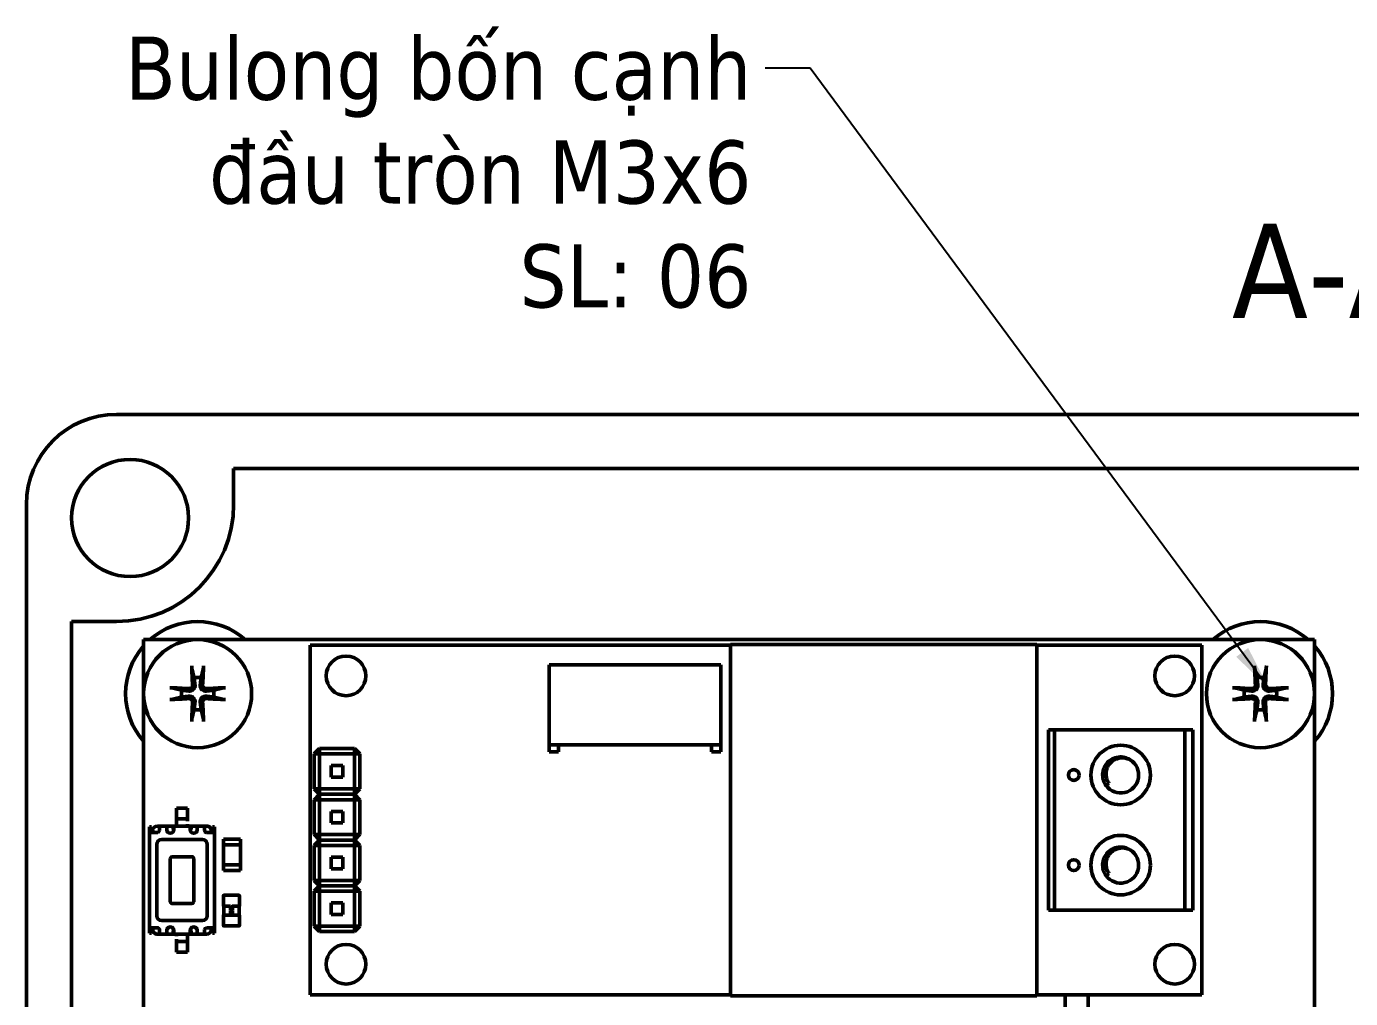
# Model space of a CAD drawing. Header units: millimetres. Extents: x -106 to 841, y -50 to 594.
# Drawn here: x 228.3 to 301.8, y 355.1 to 409 of the extents above; entities that cross this region are included whole.
import ezdxf

# ---------------------------------------------------------------- set-up
doc = ezdxf.new("R2010")
doc.units = ezdxf.units.MM
doc.layers.add('Symbol (ISO)', color=7, linetype='Continuous', lineweight=25)
doc.layers.add('Visible (ISO)', color=7, linetype='Continuous', lineweight=50)
doc.styles.add('Label Text (ISO)', font='tahoma.ttf')
doc.styles.add('Note Text (ISO)', font='tahoma.ttf')
doc.dimstyles.new('Default - Method 1b (ISO)$7', dxfattribs={"dimtxt": 3.5, "dimasz": 2.5, "dimexe": 3.175, "dimexo": 0, "dimgap": 0.762, "dimtad": 1, "dimtoh": 1, "dimrnd": 1e-08, "dimtxsty": 'Note Text (ISO)', "dimcen": 0.09, "dimdle": 10, "dimclrd": 256, "dimclre": 256, "dimclrt": 256, "dimazin": 2, "dimtfac": 1, "dimtmove": 0, "dimatfit": 3, "dimfxl": 1, "dimtolj": 1, "dimlwd": -1, "dimlwe": -1, "dimarcsym": 0})

msp = doc.modelspace()

# ---------------------------------------------------------------- linework, layer by layer
at = {"layer": 'Visible (ISO)'}
for p, q in [((321.53, 387.518), (233.331, 387.518)), ((239.831, 382.518), (239.831, 384.518)), ((239.831, 384.518), (307.93, 384.518)), ((228.331, 382.518), (228.331, 346.518)), ((230.831, 320.661), (230.831, 376.018)), ((230.831, 376.018), (233.331, 376.018)), ((234.831, 315.116), (234.831, 375.018)), ((234.831, 375.018), (299.831, 375.018)), ((299.831, 375.018), (299.831, 300.018)), ((244.07, 374.702), (244.07, 355.302)), ((267.42, 374.702), (244.07, 374.702)), ((284.42, 374.752), (267.42, 374.752)), ((267.42, 374.752), (267.42, 355.252)), ((284.42, 355.252), (284.42, 374.752)), ((293.57, 374.702), (284.42, 374.702)), ((293.57, 355.302), (293.57, 374.702)), ((266.873, 373.615), (257.348, 373.615)), ((257.348, 373.615), (257.348, 369.17)), ((266.873, 369.17), (266.873, 373.615)), ((285.404, 370.002), (285.07, 370.002)), ((285.07, 370.002), (285.07, 360.002)), ((292.625, 370.002), (285.404, 370.002)), ((285.404, 370.002), (285.404, 360.002)), ((292.625, 360.002), (292.625, 370.002)), ((293.07, 370.002), (292.625, 370.002)), ((293.07, 370.002), (293.07, 360.002)), ((244.3, 368.672), (244.6, 368.972)), ((244.6, 368.972), (244.6, 368.672)), ((246.54, 368.972), (244.6, 368.972)), ((246.54, 368.972), (246.84, 368.672)), ((246.54, 368.672), (246.54, 368.972)), ((257.348, 369.17), (266.873, 369.17)), ((257.348, 369.17), (257.348, 368.789)), ((257.855, 369.17), (257.855, 368.789)), ((266.365, 369.17), (266.365, 368.789)), ((266.873, 369.17), (266.873, 368.789)), ((244.6, 368.672), (244.3, 368.672)), ((244.3, 368.672), (244.3, 366.732)), ((244.6, 366.732), (244.6, 368.672)), ((244.6, 368.672), (246.54, 368.672)), ((246.84, 368.672), (246.54, 368.672)), ((246.54, 368.672), (246.54, 366.732)), ((246.84, 366.732), (246.84, 368.672)), ((257.855, 368.789), (257.348, 368.789)), ((266.873, 368.789), (266.365, 368.789)), ((245.89, 368.022), (245.25, 368.022)), ((245.25, 368.022), (245.25, 367.382)), ((245.89, 367.382), (245.89, 368.022)), ((245.25, 367.382), (245.89, 367.382)), ((288.423, 367.032), (288.261, 366.915)), ((244.3, 366.732), (244.6, 366.732)), ((244.6, 366.432), (244.3, 366.732)), ((244.3, 366.132), (244.6, 366.432)), ((244.6, 366.132), (244.3, 366.132)), ((244.3, 366.132), (244.3, 364.192)), ((244.6, 366.732), (244.6, 366.432)), ((246.54, 366.732), (244.6, 366.732)), ((244.6, 366.432), (246.54, 366.432)), ((244.6, 366.432), (244.6, 366.132)), ((246.54, 366.432), (244.6, 366.432)), ((244.6, 364.192), (244.6, 366.132)), ((244.6, 366.132), (246.54, 366.132)), ((246.54, 366.432), (246.54, 366.732)), ((246.84, 366.732), (246.54, 366.432)), ((246.54, 366.732), (246.84, 366.732)), ((246.54, 366.432), (246.84, 366.132)), ((246.54, 366.132), (246.54, 366.432)), ((246.84, 366.132), (246.54, 366.132)), ((246.54, 366.132), (246.54, 364.192)), ((246.84, 364.192), (246.84, 366.132)), ((236.665, 365.669), (236.665, 365.077)), ((237.265, 365.669), (236.665, 365.669)), ((237.265, 365.669), (237.265, 365.077)), ((245.89, 365.482), (245.25, 365.482)), ((245.25, 365.482), (245.25, 364.842)), ((245.89, 364.842), (245.89, 365.482)), ((235.165, 364.519), (235.165, 364.619)), ((235.165, 364.619), (235.265, 364.619)), ((235.265, 364.516), (235.265, 364.619)), ((235.615, 364.669), (235.815, 364.669)), ((235.715, 364.569), (235.715, 364.419)), ((236.115, 364.669), (235.815, 364.669)), ((236.115, 364.669), (236.465, 364.669)), ((236.115, 364.669), (236.115, 364.469)), ((236.465, 364.669), (236.515, 364.669)), ((236.465, 364.469), (236.465, 364.669)), ((236.515, 364.669), (237.415, 364.669)), ((236.515, 364.519), (236.515, 364.669)), ((236.665, 365.077), (236.665, 364.941)), ((237.265, 365.077), (236.665, 365.077)), ((236.665, 364.774), (236.665, 364.941)), ((236.665, 364.774), (236.665, 364.669)), ((237.265, 365.077), (237.265, 364.941)), ((237.265, 364.774), (237.265, 364.669)), ((237.415, 364.669), (237.465, 364.669)), ((237.415, 364.513), (237.415, 364.668)), ((237.465, 364.669), (237.815, 364.669)), ((237.465, 364.469), (237.465, 364.669)), ((238.115, 364.669), (237.815, 364.669)), ((237.815, 364.669), (237.815, 364.469)), ((238.115, 364.669), (238.315, 364.669)), ((238.215, 364.569), (238.215, 364.419)), ((238.665, 364.519), (238.665, 364.619)), ((238.665, 364.619), (238.765, 364.619)), ((238.765, 364.519), (238.765, 364.619)), ((245.25, 364.842), (245.89, 364.842)), ((235.165, 364.519), (235.165, 364.419)), ((235.165, 364.421), (235.165, 364.319)), ((235.265, 364.319), (235.165, 364.319)), ((235.165, 359.019), (235.165, 364.319)), ((235.265, 364.519), (235.265, 364.419)), ((235.265, 364.419), (235.265, 364.319)), ((235.615, 364.319), (235.265, 364.319)), ((235.315, 364.369), (235.315, 364.319)), ((238.093, 363.919), (235.837, 363.919)), ((236.465, 364.469), (236.515, 364.469)), ((236.515, 364.519), (236.515, 364.469)), ((237.415, 364.469), (237.415, 364.519)), ((237.415, 364.469), (237.465, 364.469)), ((238.665, 364.319), (238.315, 364.319)), ((238.615, 364.319), (238.615, 364.369)), ((238.665, 364.519), (238.665, 364.419)), ((238.665, 364.419), (238.665, 364.319)), ((238.665, 364.319), (238.765, 364.319)), ((238.765, 364.519), (238.765, 364.419)), ((238.765, 364.419), (238.765, 364.319)), ((238.765, 364.319), (238.765, 359.019)), ((239.261, 363.624), (239.261, 363.948)), ((239.261, 363.948), (240.21, 363.948)), ((240.21, 363.948), (240.21, 363.624)), ((244.3, 364.192), (244.6, 364.192)), ((244.6, 363.892), (244.3, 364.192)), ((244.3, 363.592), (244.6, 363.892)), ((244.6, 364.192), (244.6, 363.892)), ((246.54, 364.192), (244.6, 364.192)), ((244.6, 363.892), (246.54, 363.892)), ((244.6, 363.892), (244.6, 363.592)), ((246.54, 363.892), (244.6, 363.892)), ((246.54, 363.892), (246.54, 364.192)), ((246.84, 364.192), (246.54, 363.892)), ((246.54, 364.192), (246.84, 364.192)), ((246.54, 363.892), (246.84, 363.592)), ((246.54, 363.592), (246.54, 363.892)), ((235.565, 363.647), (235.565, 359.69)), ((238.365, 359.69), (238.365, 363.647)), ((240.21, 363.624), (239.261, 363.624)), ((239.261, 362.524), (239.261, 363.623)), ((239.261, 363.623), (240.21, 363.623)), ((240.21, 363.623), (240.21, 362.524)), ((244.6, 363.592), (244.3, 363.592)), ((244.3, 363.592), (244.3, 361.652)), ((244.6, 361.652), (244.6, 363.592)), ((244.6, 363.592), (246.54, 363.592)), ((246.84, 363.592), (246.54, 363.592)), ((246.54, 363.592), (246.54, 361.652)), ((246.84, 361.652), (246.84, 363.592)), ((236.315, 362.869), (236.315, 360.469)), ((237.515, 362.969), (236.415, 362.969)), ((237.615, 360.469), (237.615, 362.869)), ((240.21, 362.524), (239.261, 362.524)), ((239.261, 362.199), (239.261, 362.523)), ((239.261, 362.523), (240.21, 362.523)), ((240.21, 362.523), (240.21, 362.199)), ((245.89, 362.942), (245.25, 362.942)), ((245.25, 362.942), (245.25, 362.302)), ((245.89, 362.302), (245.89, 362.942)), ((240.21, 362.199), (239.261, 362.199)), ((244.3, 361.652), (244.6, 361.652)), ((244.6, 361.352), (244.3, 361.652)), ((244.6, 361.652), (244.6, 361.352)), ((246.54, 361.652), (244.6, 361.652)), ((245.25, 362.302), (245.89, 362.302)), ((246.54, 361.352), (246.54, 361.652)), ((246.84, 361.652), (246.54, 361.352)), ((246.54, 361.652), (246.84, 361.652)), ((288.423, 362.032), (288.261, 361.915)), ((244.3, 361.052), (244.6, 361.352)), ((244.6, 361.052), (244.3, 361.052)), ((244.3, 361.052), (244.3, 359.112)), ((244.6, 361.352), (246.54, 361.352)), ((244.6, 361.352), (244.6, 361.052)), ((246.54, 361.352), (244.6, 361.352)), ((244.6, 359.112), (244.6, 361.052)), ((244.6, 361.052), (246.54, 361.052)), ((246.54, 361.352), (246.84, 361.052)), ((246.54, 361.052), (246.54, 361.352)), ((246.84, 361.052), (246.54, 361.052)), ((246.54, 361.052), (246.54, 359.112)), ((246.84, 359.112), (246.84, 361.052)), ((236.415, 360.369), (237.515, 360.369)), ((239.261, 360.243), (239.261, 360.805)), ((239.279, 360.824), (240.142, 360.824)), ((239.279, 359.724), (239.279, 360.224)), ((239.279, 360.224), (239.298, 360.224)), ((239.298, 360.224), (239.656, 360.224)), ((239.656, 360.225), (239.656, 360.089)), ((239.679, 360.172), (239.679, 360.209)), ((239.679, 360.209), (239.776, 360.181)), ((239.679, 360.117), (239.679, 360.172)), ((239.723, 360.156), (239.701, 360.162)), ((239.701, 360.162), (239.701, 360.11)), ((239.723, 360.104), (239.723, 360.156)), ((239.776, 360.215), (239.742, 360.225)), ((239.744, 360.224), (240.123, 360.224)), ((239.776, 360.146), (239.753, 360.152)), ((239.753, 360.152), (239.753, 360.095)), ((239.776, 360.181), (239.776, 360.215)), ((240.123, 360.224), (240.142, 360.224)), ((240.142, 360.224), (240.142, 359.724)), ((240.161, 360.805), (240.161, 360.243)), ((245.89, 360.402), (245.25, 360.402)), ((245.25, 360.402), (245.25, 359.762)), ((245.89, 359.762), (245.89, 360.402)), ((235.837, 359.419), (238.093, 359.419)), ((239.261, 359.143), (239.261, 359.705)), ((239.279, 359.724), (239.298, 359.724)), ((239.298, 359.724), (239.656, 359.724)), ((239.656, 360.089), (239.776, 360.055)), ((239.656, 360.075), (239.656, 360.022)), ((239.776, 360.04), (239.656, 360.075)), ((239.656, 360.022), (239.742, 359.979)), ((239.742, 359.979), (239.656, 359.984)), ((239.656, 359.984), (239.656, 359.933)), ((239.656, 359.933), (239.753, 359.905)), ((239.679, 359.914), (239.656, 359.921)), ((239.656, 359.921), (239.656, 359.832)), ((239.656, 359.832), (239.776, 359.797)), ((239.711, 359.757), (239.656, 359.813)), ((239.656, 359.813), (239.656, 359.773)), ((239.656, 359.773), (239.706, 359.723)), ((239.703, 359.723), (239.656, 359.737)), ((239.656, 359.737), (239.656, 359.723)), ((239.776, 359.984), (239.669, 360.041)), ((239.669, 360.041), (239.776, 360.01)), ((239.776, 359.927), (239.669, 359.958)), ((239.669, 359.958), (239.776, 359.952)), ((239.701, 360.11), (239.679, 360.117)), ((239.679, 359.86), (239.679, 359.914)), ((239.701, 359.853), (239.679, 359.86)), ((239.723, 359.898), (239.701, 359.905)), ((239.701, 359.905), (239.701, 359.853)), ((239.701, 359.724), (239.705, 359.724)), ((239.776, 359.784), (239.711, 359.757)), ((239.717, 359.723), (239.776, 359.747)), ((239.719, 359.724), (240.123, 359.724)), ((239.753, 360.095), (239.723, 360.104)), ((239.723, 359.847), (239.723, 359.898)), ((239.753, 359.838), (239.723, 359.847)), ((239.753, 359.905), (239.753, 359.838)), ((239.776, 360.055), (239.776, 360.146)), ((239.776, 360.01), (239.776, 360.04)), ((239.776, 359.952), (239.776, 359.984)), ((239.776, 359.797), (239.776, 359.927)), ((239.776, 359.747), (239.776, 359.784)), ((240.123, 359.724), (240.142, 359.724)), ((240.161, 359.705), (240.161, 359.143)), ((245.25, 359.762), (245.89, 359.762)), ((285.404, 360.002), (285.07, 360.002)), ((285.404, 360.002), (292.625, 360.002)), ((293.07, 360.002), (292.625, 360.002)), ((235.265, 359.019), (235.165, 359.019)), ((235.165, 358.919), (235.165, 359.019)), ((235.165, 358.819), (235.165, 358.919)), ((235.165, 358.821), (235.165, 358.719)), ((235.265, 358.719), (235.165, 358.719)), ((235.265, 359.019), (235.615, 359.019)), ((235.265, 358.916), (235.265, 359.019)), ((235.265, 358.819), (235.265, 358.919)), ((235.265, 358.819), (235.265, 358.719)), ((235.315, 359.019), (235.315, 358.969)), ((235.715, 358.769), (235.715, 358.919)), ((236.115, 358.669), (236.115, 358.869)), ((236.465, 358.869), (236.465, 358.669)), ((236.465, 358.869), (236.515, 358.869)), ((236.515, 358.869), (236.515, 358.819)), ((236.515, 358.821), (236.515, 358.669)), ((237.415, 358.819), (237.415, 358.869)), ((237.415, 358.869), (237.465, 358.869)), ((237.415, 358.819), (237.415, 358.669)), ((237.465, 358.869), (237.465, 358.669)), ((237.815, 358.669), (237.815, 358.869)), ((238.215, 358.769), (238.215, 358.919)), ((238.315, 359.019), (238.665, 359.019)), ((238.615, 358.969), (238.615, 359.019)), ((238.665, 359.019), (238.765, 359.019)), ((238.665, 358.919), (238.665, 359.019)), ((238.665, 358.819), (238.665, 358.919)), ((238.665, 358.819), (238.665, 358.719)), ((238.765, 358.719), (238.665, 358.719)), ((238.765, 358.919), (238.765, 359.019)), ((238.765, 358.819), (238.765, 358.919)), ((238.765, 358.819), (238.765, 358.719)), ((240.142, 359.124), (239.279, 359.124)), ((244.3, 359.112), (244.6, 359.112)), ((244.6, 358.812), (244.3, 359.112)), ((244.6, 359.112), (244.6, 358.812)), ((246.54, 359.112), (244.6, 359.112)), ((244.6, 358.812), (246.54, 358.812)), ((246.54, 358.812), (246.54, 359.112)), ((246.84, 359.112), (246.54, 358.812)), ((246.54, 359.112), (246.84, 359.112)), ((235.815, 358.669), (235.615, 358.669)), ((235.815, 358.669), (236.115, 358.669)), ((236.115, 358.669), (236.465, 358.669)), ((236.465, 358.669), (236.515, 358.669)), ((237.415, 358.669), (236.515, 358.669)), ((236.665, 358.563), (236.665, 358.669)), ((236.665, 358.26), (236.665, 358.396)), ((236.665, 357.669), (236.665, 358.26)), ((237.265, 358.26), (236.665, 358.26)), ((237.265, 358.563), (237.265, 358.669)), ((237.265, 358.563), (237.265, 358.396)), ((237.265, 358.26), (237.265, 358.396)), ((237.265, 357.669), (237.265, 358.26)), ((237.415, 358.669), (237.465, 358.669)), ((237.465, 358.669), (237.815, 358.669)), ((237.815, 358.669), (238.115, 358.669)), ((238.315, 358.669), (238.115, 358.669)), ((237.265, 357.669), (236.665, 357.669)), ((244.07, 355.302), (267.42, 355.302)), ((267.42, 355.252), (284.42, 355.252)), ((284.42, 355.302), (293.57, 355.302)), ((285.988, 326.367), (285.988, 355.302)), ((287.258, 355.302), (287.258, 327.002))]:
    msp.add_line(p, q, dxfattribs=at)
for centre, radius in [((234.081, 381.768), 3.25), ((237.831, 372.018), 3), ((296.831, 372.018), 3), ((246.07, 373.002), 1.1), ((292.07, 373.002), 1.1), ((289.07, 367.502), 1.65), ((286.47, 367.502), 0.3), ((289.07, 362.502), 1.65), ((286.47, 362.502), 0.3), ((246.07, 357.002), 1.1), ((292.07, 357.002), 1.1)]:
    msp.add_circle(centre, radius, dxfattribs=at)
for centre, radius, start, end in [((233.331, 382.518), 5, 90, 180), ((233.331, 382.518), 6.5, 270, 0), ((237.831, 372.018), 4, 48.59038, 131.40962), ((296.831, 372.018), 4, 48.59038, 131.40962), ((237.831, 372.018), 4, 138.59038, 221.40962), ((296.831, 372.018), 4, 318.59038, 41.40962), ((237.831, 372.018), 0.902, 77.87979, 102.12021), ((296.831, 372.018), 0.902, 77.87979, 102.12021), ((237.831, 372.018), 0.902, 167.87979, 192.12021), ((237.831, 372.018), 0.902, 347.87979, 12.12021), ((296.831, 372.018), 0.902, 167.87979, 192.12021), ((296.831, 372.018), 0.902, 347.87979, 12.12021), ((237.831, 372.018), 0.902, 257.87979, 282.12021), ((296.831, 372.018), 0.902, 257.87979, 282.12021), ((289.07, 367.502), 1, 216.00001, 57.94459), ((235.615, 364.369), 0.3, 90.00001, 180), ((235.815, 364.569), 0.1, 90.00001, 180), ((238.115, 364.569), 0.1, 0, 90.00001), ((238.315, 364.369), 0.3, 0, 90.00001), ((235.615, 364.419), 0.1, 270.00001, 0), ((236.315, 364.469), 0.2, 180, 0), ((237.615, 364.469), 0.2, 180, 0), ((238.315, 364.419), 0.1, 180, 270.00001), ((289.07, 362.502), 1, 216.00001, 57.94459), ((236.415, 362.869), 0.1, 90.00001, 180), ((237.515, 362.869), 0.1, 0, 90.00001), ((236.415, 360.469), 0.1, 180, 270.00001), ((237.515, 360.469), 0.1, 270.00001, 0), ((239.279, 360.805), 0.0187, 90.00001, 180.00001), ((239.279, 360.243), 0.0187, 180.00001, 270.00001), ((240.142, 360.805), 0.0187, 0.00001, 90.00001), ((240.142, 360.243), 0.0187, 270.00001, 0.00001), ((239.279, 359.705), 0.0187, 90.00001, 180.00001), ((240.142, 359.705), 0.0187, 0.00001, 90.00001), ((235.615, 358.969), 0.3, 180, 270.00001), ((235.615, 358.919), 0.1, 0, 90.00001), ((235.815, 358.769), 0.1, 180, 270.00001), ((236.315, 358.869), 0.2, 0, 180), ((237.615, 358.869), 0.2, 0, 180), ((238.115, 358.769), 0.1, 270.00001, 0), ((238.315, 358.919), 0.1, 90.00001, 180), ((238.315, 358.969), 0.3, 270.00001, 0), ((239.279, 359.143), 0.0187, 180.00001, 270.00001), ((240.142, 359.143), 0.0187, 270.00001, 0.00001)]:
    msp.add_arc(centre, radius, start, end, dxfattribs=at)
for centre, major_axis, ratio, start_param, end_param in [((238.034, 372.032), (0.336, -5.195), 0.087156, 4.406467, 4.617896), ((237.627, 372.032), (0.336, 5.195), 0.087156, 4.806882, 5.018311), ((297.034, 372.032), (0.336, -5.195), 0.087156, 4.406467, 4.617896), ((296.627, 372.032), (0.336, 5.195), 0.087156, 4.806882, 5.018311), ((237.818, 371.815), (-5.195, 0.336), 0.087156, 4.806882, 5.018311), ((237.844, 371.815), (-5.195, -0.336), 0.087156, 4.406467, 4.617896), ((296.818, 371.815), (-5.195, 0.336), 0.087156, 4.806882, 5.018311), ((296.844, 371.815), (-5.195, -0.336), 0.087156, 4.406467, 4.617896), ((237.818, 372.222), (5.195, 0.336), 0.087156, 4.406467, 4.617896), ((238.034, 372.005), (-0.336, -5.195), 0.087156, 4.806882, 5.018311), ((237.627, 372.005), (-0.336, 5.195), 0.087156, 4.406467, 4.617896), ((237.844, 372.222), (5.195, -0.336), 0.087156, 4.806882, 5.018311), ((296.818, 372.222), (5.195, 0.336), 0.087156, 4.406467, 4.617896), ((297.034, 372.005), (-0.336, -5.195), 0.087156, 4.806882, 5.018311), ((296.627, 372.005), (-0.336, 5.195), 0.087156, 4.406467, 4.617896), ((296.844, 372.222), (5.195, -0.336), 0.087156, 4.806882, 5.018311), ((235.896, 363.588), (-0.254, 0.254), 0.834817, 5.587572, 6.978799), ((238.034, 363.588), (0.254, 0.254), 0.834817, 5.587572, 6.978799), ((235.896, 359.75), (-0.254, -0.254), 0.834817, 5.587572, 6.978799), ((238.034, 359.75), (0.254, -0.254), 0.834817, 5.587572, 6.978799)]:
    msp.add_ellipse(centre, major_axis=major_axis, ratio=ratio, start_param=start_param, end_param=end_param, dxfattribs=at)
for points, knots in [([(237.519, 373.4), (237.517, 373.407), (237.515, 373.416), (237.512, 373.438), (237.51, 373.455), (237.507, 373.487), (237.505, 373.508), (237.503, 373.539), (237.502, 373.554), (237.502, 373.568)], [0.04788997, 0.04788997, 0.04788997, 0.04788997, 0.05210485, 0.05210485, 0.05730314, 0.05730314, 0.0625558, 0.0625558, 0.06665641, 0.06665641, 0.06665641, 0.06665641]), ([(238.16, 373.568), (238.16, 373.554), (238.159, 373.539), (238.157, 373.508), (238.155, 373.487), (238.152, 373.455), (238.15, 373.438), (238.146, 373.416), (238.145, 373.407), (238.143, 373.4)], [0.01685823, 0.01685823, 0.01685823, 0.01685823, 0.02095884, 0.02095884, 0.0262115, 0.0262115, 0.03140979, 0.03140979, 0.03562467, 0.03562467, 0.03562467, 0.03562467]), ([(296.519, 373.4), (296.517, 373.407), (296.515, 373.416), (296.512, 373.438), (296.51, 373.455), (296.507, 373.487), (296.505, 373.508), (296.503, 373.539), (296.502, 373.554), (296.502, 373.568)], [0.04788997, 0.04788997, 0.04788997, 0.04788997, 0.05210485, 0.05210485, 0.05730314, 0.05730314, 0.0625558, 0.0625558, 0.06665641, 0.06665641, 0.06665641, 0.06665641]), ([(297.16, 373.568), (297.16, 373.554), (297.159, 373.539), (297.157, 373.508), (297.155, 373.487), (297.152, 373.455), (297.15, 373.438), (297.146, 373.416), (297.145, 373.407), (297.143, 373.4)], [0.01685823, 0.01685823, 0.01685823, 0.01685823, 0.02095884, 0.02095884, 0.0262115, 0.0262115, 0.03140979, 0.03140979, 0.03562467, 0.03562467, 0.03562467, 0.03562467]), ([(236.281, 372.348), (236.295, 372.347), (236.31, 372.346), (236.341, 372.344), (236.362, 372.343), (236.394, 372.339), (236.411, 372.337), (236.433, 372.334), (236.442, 372.332), (236.449, 372.331)], [0.01685823, 0.01685823, 0.01685823, 0.01685823, 0.02095884, 0.02095884, 0.0262115, 0.0262115, 0.03140979, 0.03140979, 0.03562467, 0.03562467, 0.03562467, 0.03562467]), ([(237.686, 372.501), (237.69, 372.462), (237.687, 372.42), (237.67, 372.361), (237.66, 372.336), (237.634, 372.29), (237.617, 372.268), (237.581, 372.232), (237.559, 372.215), (237.513, 372.189), (237.489, 372.179), (237.429, 372.163), (237.387, 372.159), (237.348, 372.163)], [0.13731162, 0.13731162, 0.13731162, 0.13731162, 0.14973415, 0.14973415, 0.15741051, 0.15741051, 0.16508687, 0.16508687, 0.17276323, 0.17276323, 0.18043959, 0.18043959, 0.19286212, 0.19286212, 0.19286212, 0.19286212]), ([(237.552, 372.493), (237.553, 372.47), (237.55, 372.445), (237.534, 372.399), (237.521, 372.377), (237.491, 372.343), (237.471, 372.327), (237.427, 372.305), (237.403, 372.299), (237.373, 372.297), (237.365, 372.297), (237.357, 372.297)], [0, 0, 0, 0, 0.00692285, 0.00692285, 0.0138457, 0.0138457, 0.02075693, 0.02075693, 0.02766816, 0.02766816, 0.03000447, 0.03000447, 0.03000447, 0.03000447]), ([(238.314, 372.163), (238.274, 372.159), (238.233, 372.163), (238.173, 372.179), (238.149, 372.189), (238.102, 372.215), (238.081, 372.232), (238.044, 372.268), (238.028, 372.29), (238.001, 372.336), (237.991, 372.361), (237.975, 372.42), (237.971, 372.462), (237.976, 372.501)], [0.13731162, 0.13731162, 0.13731162, 0.13731162, 0.14973415, 0.14973415, 0.15741051, 0.15741051, 0.16508687, 0.16508687, 0.17276323, 0.17276323, 0.18043959, 0.18043959, 0.19286212, 0.19286212, 0.19286212, 0.19286212]), ([(238.305, 372.297), (238.282, 372.296), (238.257, 372.299), (238.211, 372.315), (238.19, 372.328), (238.155, 372.358), (238.139, 372.378), (238.118, 372.422), (238.111, 372.446), (238.109, 372.477), (238.109, 372.485), (238.11, 372.493)], [0, 0, 0, 0, 0.00692285, 0.00692285, 0.0138457, 0.0138457, 0.02075693, 0.02075693, 0.02766816, 0.02766816, 0.03000447, 0.03000447, 0.03000447, 0.03000447]), ([(239.213, 372.331), (239.219, 372.332), (239.228, 372.334), (239.25, 372.337), (239.268, 372.339), (239.3, 372.343), (239.32, 372.344), (239.351, 372.346), (239.367, 372.347), (239.381, 372.348)], [0.04788997, 0.04788997, 0.04788997, 0.04788997, 0.05210485, 0.05210485, 0.05730314, 0.05730314, 0.0625558, 0.0625558, 0.06665641, 0.06665641, 0.06665641, 0.06665641]), ([(295.281, 372.348), (295.295, 372.347), (295.31, 372.346), (295.341, 372.344), (295.362, 372.343), (295.394, 372.339), (295.411, 372.337), (295.433, 372.334), (295.442, 372.332), (295.449, 372.331)], [0.01685823, 0.01685823, 0.01685823, 0.01685823, 0.02095884, 0.02095884, 0.0262115, 0.0262115, 0.03140979, 0.03140979, 0.03562467, 0.03562467, 0.03562467, 0.03562467]), ([(296.686, 372.501), (296.69, 372.462), (296.687, 372.42), (296.67, 372.361), (296.66, 372.336), (296.634, 372.29), (296.617, 372.268), (296.581, 372.232), (296.559, 372.215), (296.513, 372.189), (296.489, 372.179), (296.429, 372.163), (296.387, 372.159), (296.348, 372.163)], [0.13731162, 0.13731162, 0.13731162, 0.13731162, 0.14973415, 0.14973415, 0.15741051, 0.15741051, 0.16508687, 0.16508687, 0.17276323, 0.17276323, 0.18043959, 0.18043959, 0.19286212, 0.19286212, 0.19286212, 0.19286212]), ([(296.552, 372.493), (296.553, 372.47), (296.55, 372.445), (296.534, 372.399), (296.521, 372.377), (296.491, 372.343), (296.471, 372.327), (296.427, 372.305), (296.403, 372.299), (296.373, 372.297), (296.365, 372.297), (296.357, 372.297)], [0, 0, 0, 0, 0.00692285, 0.00692285, 0.0138457, 0.0138457, 0.02075693, 0.02075693, 0.02766816, 0.02766816, 0.03000447, 0.03000447, 0.03000447, 0.03000447]), ([(297.314, 372.163), (297.274, 372.159), (297.233, 372.163), (297.173, 372.179), (297.149, 372.189), (297.102, 372.215), (297.081, 372.232), (297.044, 372.268), (297.028, 372.29), (297.001, 372.336), (296.991, 372.361), (296.975, 372.42), (296.971, 372.462), (296.976, 372.501)], [0.13731162, 0.13731162, 0.13731162, 0.13731162, 0.14973415, 0.14973415, 0.15741051, 0.15741051, 0.16508687, 0.16508687, 0.17276323, 0.17276323, 0.18043959, 0.18043959, 0.19286212, 0.19286212, 0.19286212, 0.19286212]), ([(297.305, 372.297), (297.282, 372.296), (297.257, 372.299), (297.211, 372.315), (297.19, 372.328), (297.155, 372.358), (297.139, 372.378), (297.118, 372.422), (297.111, 372.446), (297.109, 372.477), (297.109, 372.485), (297.11, 372.493)], [0, 0, 0, 0, 0.00692285, 0.00692285, 0.0138457, 0.0138457, 0.02075693, 0.02075693, 0.02766816, 0.02766816, 0.03000447, 0.03000447, 0.03000447, 0.03000447]), ([(298.213, 372.331), (298.219, 372.332), (298.228, 372.334), (298.25, 372.337), (298.268, 372.339), (298.3, 372.343), (298.32, 372.344), (298.351, 372.346), (298.367, 372.347), (298.381, 372.348)], [0.04788997, 0.04788997, 0.04788997, 0.04788997, 0.05210485, 0.05210485, 0.05730314, 0.05730314, 0.0625558, 0.0625558, 0.06665641, 0.06665641, 0.06665641, 0.06665641]), ([(236.449, 371.706), (236.442, 371.705), (236.433, 371.703), (236.411, 371.7), (236.394, 371.697), (236.362, 371.694), (236.341, 371.692), (236.31, 371.69), (236.295, 371.69), (236.281, 371.689)], [0.04788997, 0.04788997, 0.04788997, 0.04788997, 0.05210485, 0.05210485, 0.05730314, 0.05730314, 0.0625558, 0.0625558, 0.06665641, 0.06665641, 0.06665641, 0.06665641]), ([(237.348, 371.873), (237.387, 371.878), (237.429, 371.874), (237.489, 371.858), (237.513, 371.848), (237.559, 371.822), (237.581, 371.805), (237.617, 371.769), (237.634, 371.747), (237.66, 371.701), (237.67, 371.676), (237.687, 371.617), (237.69, 371.575), (237.686, 371.536)], [0.13731162, 0.13731162, 0.13731162, 0.13731162, 0.14973415, 0.14973415, 0.15741051, 0.15741051, 0.16508687, 0.16508687, 0.17276323, 0.17276323, 0.18043959, 0.18043959, 0.19286212, 0.19286212, 0.19286212, 0.19286212]), ([(237.357, 371.74), (237.38, 371.741), (237.404, 371.738), (237.451, 371.722), (237.472, 371.709), (237.507, 371.678), (237.522, 371.659), (237.544, 371.615), (237.55, 371.591), (237.552, 371.56), (237.552, 371.552), (237.552, 371.544)], [0, 0, 0, 0, 0.00692285, 0.00692285, 0.0138457, 0.0138457, 0.02075693, 0.02075693, 0.02766816, 0.02766816, 0.03000447, 0.03000447, 0.03000447, 0.03000447]), ([(237.976, 371.536), (237.971, 371.575), (237.975, 371.617), (237.991, 371.676), (238.001, 371.701), (238.028, 371.747), (238.044, 371.769), (238.081, 371.805), (238.102, 371.822), (238.149, 371.848), (238.173, 371.858), (238.233, 371.874), (238.274, 371.878), (238.314, 371.873)], [0.13731162, 0.13731162, 0.13731162, 0.13731162, 0.14973415, 0.14973415, 0.15741051, 0.15741051, 0.16508687, 0.16508687, 0.17276323, 0.17276323, 0.18043959, 0.18043959, 0.19286212, 0.19286212, 0.19286212, 0.19286212]), ([(238.11, 371.544), (238.108, 371.567), (238.111, 371.592), (238.127, 371.638), (238.14, 371.66), (238.171, 371.694), (238.19, 371.71), (238.234, 371.731), (238.258, 371.738), (238.289, 371.74), (238.297, 371.74), (238.305, 371.74)], [0, 0, 0, 0, 0.00692285, 0.00692285, 0.0138457, 0.0138457, 0.02075693, 0.02075693, 0.02766816, 0.02766816, 0.03000447, 0.03000447, 0.03000447, 0.03000447]), ([(239.381, 371.689), (239.367, 371.69), (239.351, 371.69), (239.32, 371.692), (239.3, 371.694), (239.268, 371.697), (239.25, 371.7), (239.228, 371.703), (239.219, 371.705), (239.213, 371.706)], [0.01685823, 0.01685823, 0.01685823, 0.01685823, 0.02095884, 0.02095884, 0.0262115, 0.0262115, 0.03140979, 0.03140979, 0.03562467, 0.03562467, 0.03562467, 0.03562467]), ([(295.449, 371.706), (295.442, 371.705), (295.433, 371.703), (295.411, 371.7), (295.394, 371.697), (295.362, 371.694), (295.341, 371.692), (295.31, 371.69), (295.295, 371.69), (295.281, 371.689)], [0.04788997, 0.04788997, 0.04788997, 0.04788997, 0.05210485, 0.05210485, 0.05730314, 0.05730314, 0.0625558, 0.0625558, 0.06665641, 0.06665641, 0.06665641, 0.06665641]), ([(296.348, 371.873), (296.387, 371.878), (296.429, 371.874), (296.489, 371.858), (296.513, 371.848), (296.559, 371.822), (296.581, 371.805), (296.617, 371.769), (296.634, 371.747), (296.66, 371.701), (296.67, 371.676), (296.687, 371.617), (296.69, 371.575), (296.686, 371.536)], [0.13731162, 0.13731162, 0.13731162, 0.13731162, 0.14973415, 0.14973415, 0.15741051, 0.15741051, 0.16508687, 0.16508687, 0.17276323, 0.17276323, 0.18043959, 0.18043959, 0.19286212, 0.19286212, 0.19286212, 0.19286212]), ([(296.357, 371.74), (296.38, 371.741), (296.404, 371.738), (296.451, 371.722), (296.472, 371.709), (296.507, 371.678), (296.522, 371.659), (296.544, 371.615), (296.55, 371.591), (296.552, 371.56), (296.552, 371.552), (296.552, 371.544)], [0, 0, 0, 0, 0.00692285, 0.00692285, 0.0138457, 0.0138457, 0.02075693, 0.02075693, 0.02766816, 0.02766816, 0.03000447, 0.03000447, 0.03000447, 0.03000447]), ([(296.976, 371.536), (296.971, 371.575), (296.975, 371.617), (296.991, 371.676), (297.001, 371.701), (297.028, 371.747), (297.044, 371.769), (297.081, 371.805), (297.102, 371.822), (297.149, 371.848), (297.173, 371.858), (297.233, 371.874), (297.274, 371.878), (297.314, 371.873)], [0.13731162, 0.13731162, 0.13731162, 0.13731162, 0.14973415, 0.14973415, 0.15741051, 0.15741051, 0.16508687, 0.16508687, 0.17276323, 0.17276323, 0.18043959, 0.18043959, 0.19286212, 0.19286212, 0.19286212, 0.19286212]), ([(297.11, 371.544), (297.108, 371.567), (297.111, 371.592), (297.127, 371.638), (297.14, 371.66), (297.171, 371.694), (297.19, 371.71), (297.234, 371.731), (297.258, 371.738), (297.289, 371.74), (297.297, 371.74), (297.305, 371.74)], [0, 0, 0, 0, 0.00692285, 0.00692285, 0.0138457, 0.0138457, 0.02075693, 0.02075693, 0.02766816, 0.02766816, 0.03000447, 0.03000447, 0.03000447, 0.03000447]), ([(298.381, 371.689), (298.367, 371.69), (298.351, 371.69), (298.32, 371.692), (298.3, 371.694), (298.268, 371.697), (298.25, 371.7), (298.228, 371.703), (298.219, 371.705), (298.213, 371.706)], [0.01685823, 0.01685823, 0.01685823, 0.01685823, 0.02095884, 0.02095884, 0.0262115, 0.0262115, 0.03140979, 0.03140979, 0.03562467, 0.03562467, 0.03562467, 0.03562467]), ([(237.502, 370.469), (237.502, 370.482), (237.503, 370.498), (237.505, 370.529), (237.507, 370.55), (237.51, 370.582), (237.512, 370.599), (237.515, 370.621), (237.517, 370.63), (237.519, 370.637)], [0.01685823, 0.01685823, 0.01685823, 0.01685823, 0.02095884, 0.02095884, 0.0262115, 0.0262115, 0.03140979, 0.03140979, 0.03562467, 0.03562467, 0.03562467, 0.03562467]), ([(238.143, 370.637), (238.145, 370.63), (238.146, 370.621), (238.15, 370.599), (238.152, 370.582), (238.155, 370.55), (238.157, 370.529), (238.159, 370.498), (238.16, 370.482), (238.16, 370.469)], [0.04788997, 0.04788997, 0.04788997, 0.04788997, 0.05210485, 0.05210485, 0.05730314, 0.05730314, 0.0625558, 0.0625558, 0.06665641, 0.06665641, 0.06665641, 0.06665641]), ([(296.502, 370.469), (296.502, 370.482), (296.503, 370.498), (296.505, 370.529), (296.507, 370.55), (296.51, 370.582), (296.512, 370.599), (296.515, 370.621), (296.517, 370.63), (296.519, 370.637)], [0.01685823, 0.01685823, 0.01685823, 0.01685823, 0.02095884, 0.02095884, 0.0262115, 0.0262115, 0.03140979, 0.03140979, 0.03562467, 0.03562467, 0.03562467, 0.03562467]), ([(297.143, 370.637), (297.145, 370.63), (297.146, 370.621), (297.15, 370.599), (297.152, 370.582), (297.155, 370.55), (297.157, 370.529), (297.159, 370.498), (297.16, 370.482), (297.16, 370.469)], [0.04788997, 0.04788997, 0.04788997, 0.04788997, 0.05210485, 0.05210485, 0.05730314, 0.05730314, 0.0625558, 0.0625558, 0.06665641, 0.06665641, 0.06665641, 0.06665641]), ([(288.261, 366.915), (288.197, 367.003), (288.147, 367.102), (288.092, 367.28), (288.078, 367.357), (288.064, 367.566), (288.081, 367.698), (288.152, 367.908), (288.191, 367.988), (288.303, 368.152), (288.378, 368.233), (288.528, 368.347), (288.596, 368.386), (288.79, 368.471), (288.92, 368.5), (289.132, 368.504), (289.211, 368.496), (289.399, 368.453), (289.505, 368.41), (289.601, 368.35)], [0.000001, 0.000001, 0.000001, 0.000001, 0.0329784, 0.0329784, 0.0562427, 0.0562427, 0.0960548, 0.0960548, 0.1227988, 0.1227988, 0.1558316, 0.1558316, 0.1794257, 0.1794257, 0.219309, 0.219309, 0.2431515, 0.2431515, 0.2772833, 0.2772833, 0.2772833, 0.2772833]), ([(289.601, 368.35), (289.498, 368.402), (289.406, 368.425), (289.25, 368.454), (289.158, 368.458), (288.923, 368.434), (288.807, 368.389), (288.651, 368.303), (288.551, 368.238), (288.389, 368.041), (288.336, 367.942), (288.271, 367.733), (288.26, 367.626), (288.271, 367.519)], [-0.2209286, -0.2209286, -0.2209286, -0.2209286, -0.195817, -0.195817, -0.1617918, -0.1617918, -0.1080655, -0.1080655, -0.0653666, -0.0653666, -0.0322202, -0.0322202, -0.0000049, -0.0000049, -0.0000049, -0.0000049]), ([(288.271, 367.519), (288.269, 367.433), (288.281, 367.346), (288.333, 367.181), (288.371, 367.104), (288.423, 367.032)], [-0.05338792, -0.05338792, -0.05338792, -0.05338792, -0.02661897, -0.02661897, 0, 0, 0, 0]), ([(288.261, 361.915), (288.197, 362.003), (288.147, 362.102), (288.092, 362.28), (288.078, 362.357), (288.064, 362.566), (288.081, 362.698), (288.152, 362.908), (288.191, 362.988), (288.303, 363.152), (288.378, 363.233), (288.528, 363.347), (288.596, 363.386), (288.79, 363.471), (288.92, 363.5), (289.132, 363.504), (289.211, 363.496), (289.399, 363.453), (289.505, 363.41), (289.601, 363.35)], [0.000001, 0.000001, 0.000001, 0.000001, 0.0329784, 0.0329784, 0.0562427, 0.0562427, 0.0960548, 0.0960548, 0.1227988, 0.1227988, 0.1558316, 0.1558316, 0.1794257, 0.1794257, 0.219309, 0.219309, 0.2431515, 0.2431515, 0.2772833, 0.2772833, 0.2772833, 0.2772833]), ([(289.601, 363.35), (289.498, 363.402), (289.406, 363.425), (289.25, 363.454), (289.158, 363.458), (288.923, 363.434), (288.807, 363.389), (288.651, 363.303), (288.551, 363.238), (288.389, 363.041), (288.336, 362.942), (288.271, 362.733), (288.26, 362.626), (288.271, 362.519)], [-0.2209286, -0.2209286, -0.2209286, -0.2209286, -0.195817, -0.195817, -0.1617918, -0.1617918, -0.1080655, -0.1080655, -0.0653666, -0.0653666, -0.0322202, -0.0322202, -0.0000049, -0.0000049, -0.0000049, -0.0000049]), ([(288.271, 362.519), (288.269, 362.433), (288.281, 362.346), (288.333, 362.181), (288.371, 362.104), (288.423, 362.032)], [-0.05338792, -0.05338792, -0.05338792, -0.05338792, -0.02661897, -0.02661897, 0, 0, 0, 0])]:
    msp.add_open_spline(points, degree=3, knots=knots, dxfattribs=at)
for points, weights in [([(237.519, 373.4), (237.594, 373.095), (237.641, 372.9)], [1.0041048634, 1.02752924648, 1]), ([(238.02, 372.9), (238.068, 373.095), (238.143, 373.4)], [1, 1.02752924648, 1.0041048634]), ([(296.519, 373.4), (296.594, 373.095), (296.641, 372.9)], [1.0041048634, 1.02752924648, 1]), ([(297.02, 372.9), (297.068, 373.095), (297.143, 373.4)], [1, 1.02752924648, 1.0041048634]), ([(237.641, 372.9), (237.67, 372.644), (237.686, 372.501)], [1, 1.35043058172, 1.67338373673]), ([(237.976, 372.501), (237.992, 372.644), (238.02, 372.9)], [1.67338373673, 1.35043058172, 1]), ([(296.641, 372.9), (296.67, 372.644), (296.686, 372.501)], [1, 1.35043058172, 1.67338373673]), ([(296.976, 372.501), (296.992, 372.644), (297.02, 372.9)], [1.67338373673, 1.35043058172, 1]), ([(236.949, 372.208), (236.754, 372.256), (236.449, 372.331)], [1, 1.02752923661, 1.00410486203]), ([(237.348, 372.163), (237.205, 372.179), (236.949, 372.208)], [1.67338373673, 1.35043058172, 1]), ([(238.712, 372.208), (238.456, 372.179), (238.314, 372.163)], [1, 1.35043058172, 1.67338373673]), ([(239.213, 372.331), (238.907, 372.256), (238.712, 372.208)], [1.00410486313, 1.02752924454, 1]), ([(295.949, 372.208), (295.754, 372.256), (295.449, 372.331)], [1, 1.02752923661, 1.00410486203]), ([(296.348, 372.163), (296.205, 372.179), (295.949, 372.208)], [1.67338373673, 1.35043058172, 1]), ([(297.712, 372.208), (297.456, 372.179), (297.314, 372.163)], [1, 1.35043058172, 1.67338373673]), ([(298.213, 372.331), (297.907, 372.256), (297.712, 372.208)], [1.00410486313, 1.02752924454, 1]), ([(236.449, 371.706), (236.754, 371.781), (236.949, 371.829)], [1.00410486313, 1.02752924454, 1]), ([(236.949, 371.829), (237.205, 371.858), (237.348, 371.873)], [1, 1.35043058172, 1.67338373673]), ([(237.686, 371.536), (237.67, 371.393), (237.641, 371.137)], [1.67338373673, 1.35043058172, 1]), ([(238.02, 371.137), (237.992, 371.393), (237.976, 371.536)], [1, 1.35043058172, 1.67338373673]), ([(238.314, 371.873), (238.456, 371.858), (238.712, 371.829)], [1.67338373673, 1.35043058172, 1]), ([(238.712, 371.829), (238.907, 371.781), (239.213, 371.706)], [1, 1.02752923649, 1.00410486201]), ([(295.449, 371.706), (295.754, 371.781), (295.949, 371.829)], [1.00410486313, 1.02752924454, 1]), ([(295.949, 371.829), (296.205, 371.858), (296.348, 371.873)], [1, 1.35043058172, 1.67338373673]), ([(296.686, 371.536), (296.67, 371.393), (296.641, 371.137)], [1.67338373673, 1.35043058172, 1]), ([(297.02, 371.137), (296.992, 371.393), (296.976, 371.536)], [1, 1.35043058172, 1.67338373673]), ([(297.314, 371.873), (297.456, 371.858), (297.712, 371.829)], [1.67338373673, 1.35043058172, 1]), ([(297.712, 371.829), (297.907, 371.781), (298.213, 371.706)], [1, 1.02752923649, 1.00410486201]), ([(237.641, 371.137), (237.594, 370.942), (237.519, 370.637)], [1, 1.02752924647, 1.0041048634]), ([(238.143, 370.637), (238.068, 370.942), (238.02, 371.137)], [1.0041048634, 1.02752924647, 1]), ([(296.641, 371.137), (296.594, 370.942), (296.519, 370.637)], [1, 1.02752924647, 1.0041048634]), ([(297.143, 370.637), (297.068, 370.942), (297.02, 371.137)], [1.0041048634, 1.02752924647, 1])]:
    msp.add_rational_spline(points, weights, degree=2, dxfattribs=at)

# ---------------------------------------------------------------- texts
at = {"layer": 'Symbol (ISO)', "insert": (268.576, 408.483), "char_height": 3.5, "width": 35.65235, "attachment_point": 3, "line_spacing_factor": 0.987884, "style": 'Note Text (ISO)'}
msp.add_mtext('\\fTahoma|b0|i0;Bulong bốn cạnh\\P\\fTahoma|b0|i0;đầu tròn M3x6\\P\\fTahoma|b0|i0;SL: 06', dxfattribs=at)
at = {"layer": 'Symbol (ISO)', "insert": (295.244, 391.909), "char_height": 5.25, "attachment_point": 7, "style": 'Label Text (ISO)'}
msp.add_mtext('A-A ( 1 : 1 )', dxfattribs=at)

# ---------------------------------------------------------------- leaders
at = {"layer": 'Symbol (ISO)', "annotation_type": 0, "has_hookline": 1, "hookline_direction": 1, "text_width": 35.009}
msp.add_leader([(297.305, 372.297), (271.838, 406.733), (269.338, 406.733)], dimstyle='Default - Method 1b (ISO)$7', override={"dimtad": 0}, dxfattribs=at)

doc.saveas('drawing.dxf')
